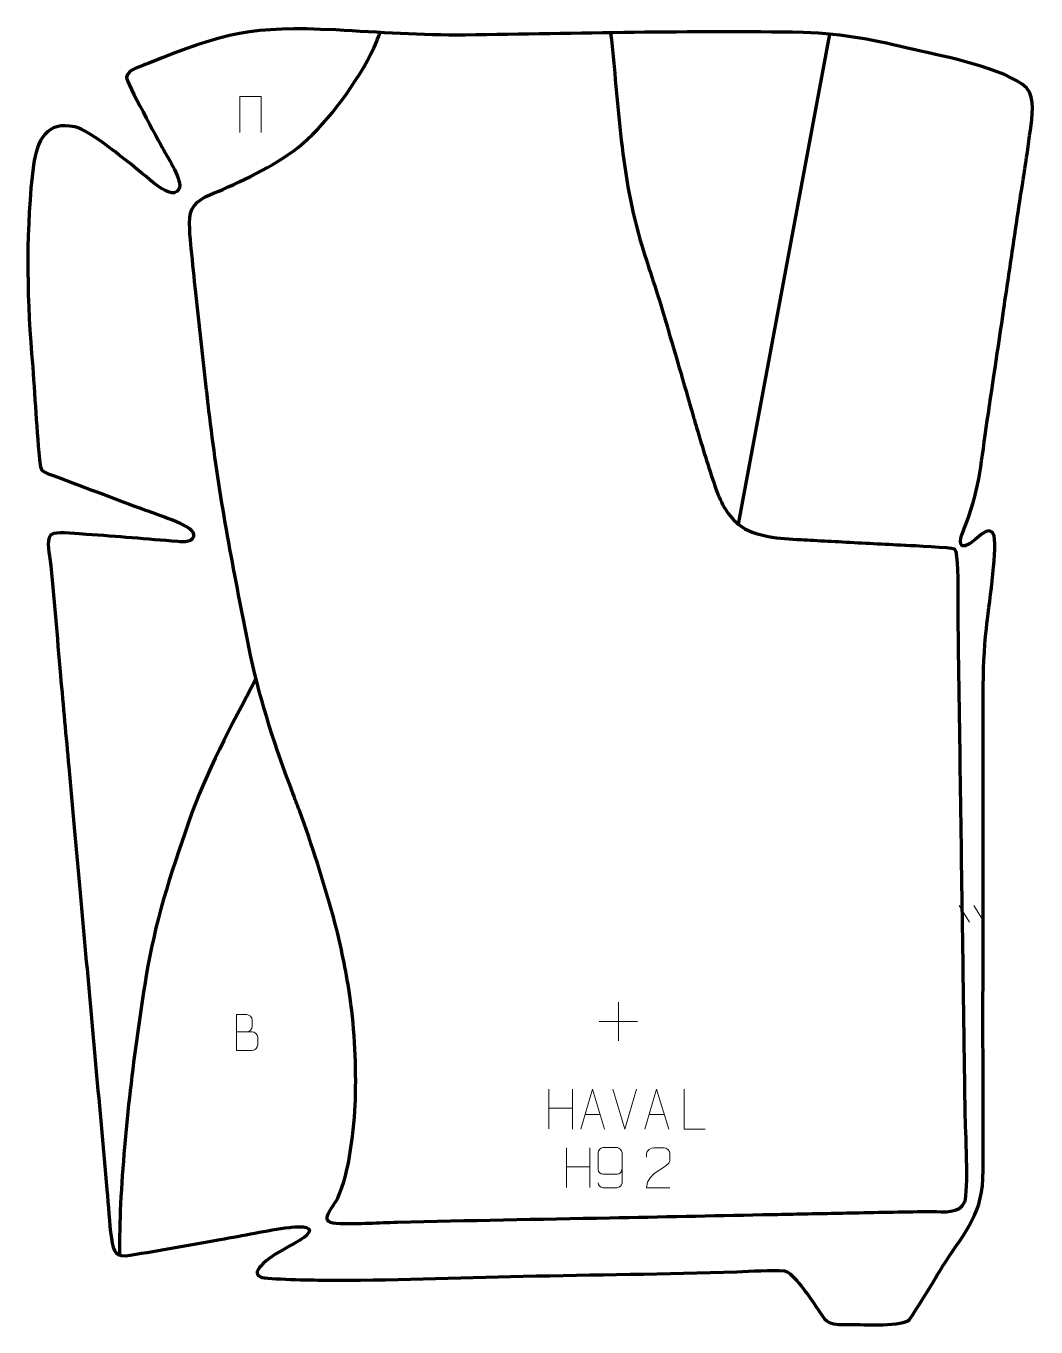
# Model space of a CAD drawing. Header units: millimetres. Extents: x 1481 to 2111, y 102 to 914.
import ezdxf

# ---------------------------------------------------------------- set-up
doc = ezdxf.new("R2010")
doc.units = ezdxf.units.MM
doc.header["$MEASUREMENT"] = 0
doc.layers.add('layer 2', color=7, linetype='Continuous')
doc.layers.add('layer 3', color=7, linetype='Continuous')

msp = doc.modelspace()

# ---------------------------------------------------------------- linework, layer by layer
at = {"layer": 'layer 2', "color": 142, "lineweight": 158}
for points, knots in [([(1845.6819, 909.7323), (1850.7129, 865.3785), (1851.967, 820.0722), (1865.1447, 777.1096), (1865.1447, 777.1096), (1869.7703, 762.0289), (1874.8901, 747.3777), (1879.3599, 732.1644), (1879.3599, 732.1644), (1885.3676, 711.7169), (1891.2934, 691.2457), (1897.2188, 670.7743), (1897.2188, 670.7743), (1897.9269, 668.3281), (1898.6365, 665.8824), (1899.3472, 663.4371), (1899.3472, 663.4371), (1902.9028, 651.2082), (1906.6065, 639.0605), (1910.7949, 627.0309), (1910.7949, 627.0309), (1914.0447, 617.7338), (1917.7537, 609.6705), (1925.3413, 603.0914), (1925.3413, 603.0914), (1935.9495, 594.9163), (1951.4762, 594.2428), (1964.3443, 593.5265), (1964.3443, 593.5265), (1967.0085, 593.3766), (1969.6742, 593.2498), (1972.3389, 593.1085), (1972.3389, 593.1085), (1978.3526, 592.7836), (1984.3683, 592.511), (1990.3819, 592.1807), (1990.3819, 592.1807), (2003.3597, 591.4504), (2016.3389, 590.7473), (2029.3224, 590.1242), (2029.3224, 590.1242), (2029.3224, 590.1242), (2030.2743, 590.0785), (2030.2743, 590.0785), (2030.2743, 590.0785), (2033.8754, 589.9063), (2058.2908, 588.8452), (2060.2992, 587.7211), (2060.2992, 587.7211), (2062.8607, 585.4342), (2062.3975, 564.1746), (2062.3818, 559.7229), (2062.3818, 559.7229), (2062.4499, 551.3876), (2062.4453, 543.0545), (2062.5533, 534.719), (2062.5533, 534.719), (2063.5535, 464.848), (2064.5542, 394.9769), (2065.5549, 325.1059), (2065.5549, 325.1059), (2065.7324, 312.7196), (2065.9097, 300.3334), (2066.0871, 287.9472), (2066.0871, 287.9472), (2066.3373, 270.4794), (2066.5874, 253.0117), (2066.8376, 235.5439), (2066.8376, 235.5439), (2067.0191, 225.7028), (2069.0333, 186.612), (2066.5881, 180.1058), (2066.5881, 180.1058), (2063.6268, 172.2258), (2053.4249, 173.9116), (2046.4727, 173.8756), (2046.4727, 173.8756), (2030.2229, 173.7913), (2013.9311, 173.4194), (1997.6825, 173.0871), (1997.6825, 173.0871), (1984.9677, 172.8272), (1972.253, 172.5672), (1959.5382, 172.3073), (1959.5382, 172.3073), (1953.1809, 172.1773), (1946.8235, 172.0474), (1940.4661, 171.9174), (1940.4661, 171.9174), (1908.6793, 171.2676), (1876.8924, 170.6178), (1845.1055, 169.968), (1845.1055, 169.968), (1800.9507, 169.0652), (1756.6974, 168.3649), (1712.5589, 167.2546), (1712.5589, 167.2546), (1700.619, 166.9543), (1688.784, 166.1669), (1676.8239, 166.438), (1676.8239, 166.438), (1661.8858, 166.8224), (1671.0796, 173.8952), (1675.3414, 182.6941), (1675.3414, 182.6941), (1682.8543, 198.2052), (1685.5889, 226.3957), (1686.3112, 243.8057), (1686.3112, 243.8057), (1686.9956, 264.4787), (1685.8794, 286.8688), (1683.0649, 307.3723), (1683.0649, 307.3723), (1682.7948, 309.3149), (1682.505, 311.2502), (1682.2045, 313.1883), (1682.2045, 313.1883), (1679.8326, 327.7119), (1676.856, 341.9527), (1673.1074, 356.1848), (1673.1074, 356.1848), (1673.1074, 356.1848), (1672.8598, 357.114), (1672.8598, 357.114), (1672.8598, 357.114), (1672.8598, 357.114), (1672.5878, 358.0999), (1672.5878, 358.0999), (1672.5878, 358.0999), (1666.3656, 380.5221), (1659.3442, 402.5821), (1651.3346, 424.4312), (1651.3346, 424.4312), (1650.0033, 428.0298), (1648.6503, 431.6185), (1647.2827, 435.2034), (1647.2827, 435.2034), (1636.5839, 463.1681), (1627.5131, 491.1253), (1621.0031, 520.3791), (1621.0031, 520.3791), (1619.2967, 528.8197), (1617.7514, 537.2935), (1616.0809, 545.7419), (1616.0809, 545.7419), (1616.0809, 545.7419), (1615.89, 546.6887), (1615.89, 546.6887), (1615.89, 546.6887), (1607.0645, 590.3757), (1599.423, 633.8782), (1594.4082, 678.1881), (1594.4082, 678.1881), (1594.0848, 681.0585), (1593.7688, 683.9296), (1593.4563, 686.8012), (1593.4563, 686.8012), (1591.2548, 707.0787), (1588.8378, 727.3309), (1586.6876, 747.6145), (1586.6876, 747.6145), (1585.7195, 756.8133), (1584.783, 766.014), (1583.8874, 775.2201), (1583.8874, 775.2201), (1583.3215, 781.0619), (1581.6498, 794.4071), (1584.1491, 799.5869), (1584.1491, 799.5869), (1587.5334, 806.6005), (1596.9053, 809.3602), (1603.5966, 812.1848), (1603.5966, 812.1848), (1621.365, 820.0123), (1642.2419, 830.2573), (1656.5241, 843.4407), (1656.5241, 843.4407), (1672.7045, 858.778), (1691.0418, 884.0742), (1699.6801, 904.6513), (1699.6801, 904.6513), (1700.4188, 906.4359), (1701.0997, 908.2133), (1701.7669, 910.0252)], [0, 0, 0, 0, 0.0212766, 0.0212766, 0.0212766, 0.0212766, 0.04255319, 0.04255319, 0.04255319, 0.04255319, 0.06382979, 0.06382979, 0.06382979, 0.06382979, 0.08510638, 0.08510638, 0.08510638, 0.08510638, 0.10638298, 0.10638298, 0.10638298, 0.10638298, 0.12765957, 0.12765957, 0.12765957, 0.12765957, 0.14893617, 0.14893617, 0.14893617, 0.14893617, 0.17021277, 0.17021277, 0.17021277, 0.17021277, 0.19148936, 0.19148936, 0.19148936, 0.19148936, 0.21276596, 0.21276596, 0.21276596, 0.21276596, 0.23404255, 0.23404255, 0.23404255, 0.23404255, 0.25531915, 0.25531915, 0.25531915, 0.25531915, 0.27659574, 0.27659574, 0.27659574, 0.27659574, 0.29787234, 0.29787234, 0.29787234, 0.29787234, 0.31914894, 0.31914894, 0.31914894, 0.31914894, 0.34042553, 0.34042553, 0.34042553, 0.34042553, 0.36170213, 0.36170213, 0.36170213, 0.36170213, 0.38297872, 0.38297872, 0.38297872, 0.38297872, 0.40425532, 0.40425532, 0.40425532, 0.40425532, 0.42553191, 0.42553191, 0.42553191, 0.42553191, 0.44680851, 0.44680851, 0.44680851, 0.44680851, 0.46808511, 0.46808511, 0.46808511, 0.46808511, 0.4893617, 0.4893617, 0.4893617, 0.4893617, 0.5106383, 0.5106383, 0.5106383, 0.5106383, 0.53191489, 0.53191489, 0.53191489, 0.53191489, 0.55319149, 0.55319149, 0.55319149, 0.55319149, 0.57446809, 0.57446809, 0.57446809, 0.57446809, 0.59574468, 0.59574468, 0.59574468, 0.59574468, 0.61702128, 0.61702128, 0.61702128, 0.61702128, 0.63829787, 0.63829787, 0.63829787, 0.63829787, 0.65957447, 0.65957447, 0.65957447, 0.65957447, 0.68085106, 0.68085106, 0.68085106, 0.68085106, 0.70212766, 0.70212766, 0.70212766, 0.70212766, 0.72340426, 0.72340426, 0.72340426, 0.72340426, 0.74468085, 0.74468085, 0.74468085, 0.74468085, 0.76595745, 0.76595745, 0.76595745, 0.76595745, 0.78723404, 0.78723404, 0.78723404, 0.78723404, 0.80851064, 0.80851064, 0.80851064, 0.80851064, 0.82978723, 0.82978723, 0.82978723, 0.82978723, 0.85106383, 0.85106383, 0.85106383, 0.85106383, 0.87234043, 0.87234043, 0.87234043, 0.87234043, 0.89361702, 0.89361702, 0.89361702, 0.89361702, 0.91489362, 0.91489362, 0.91489362, 0.91489362, 0.93617021, 0.93617021, 0.93617021, 0.93617021, 0.95744681, 0.95744681, 0.95744681, 0.95744681, 1, 1, 1, 1]), ([(1624.1656, 506.6147), (1608.1976, 476.1798), (1593.5306, 449.6022), (1582.1254, 416.8457), (1582.1254, 416.8457), (1570.7291, 384.1144), (1561.0472, 354.4115), (1555.4806, 319.9966), (1555.4806, 319.9966), (1548.0109, 273.3706), (1542.2089, 226.0836), (1539.7241, 178.9161), (1539.7241, 178.9161), (1539.1632, 168.1494), (1539.1686, 157.3418), (1538.9838, 146.5626)], [0, 0, 0, 0, 0.2, 0.2, 0.2, 0.2, 0.4, 0.4, 0.4, 0.4, 0.6, 0.6, 0.6, 0.6, 1, 1, 1, 1])]:
    msp.add_open_spline(points, degree=3, knots=knots, dxfattribs=at)
msp.add_open_spline([(1982.3622, 909.1471), (1982.3622, 909.1471), (1925.2946, 603.1599), (1925.2946, 603.1599)], degree=3, dxfattribs=at)
at = {"layer": 'layer 3', "color": 242, "lineweight": 158}
msp.add_open_spline([(1674.1162, 911.7128), (1701.5168, 910.249), (1727.4051, 908.1988), (1754.9778, 908.5449), (1754.9778, 908.5449), (1825.1765, 909.4484), (1895.6732, 911.4351), (1965.8552, 910.1219), (1965.8552, 910.1219), (1992.2941, 909.3647), (2010.3761, 905.1946), (2035.7853, 899.2996), (2035.7853, 899.2996), (2053.5018, 895.2962), (2092.5191, 887.6586), (2105.2146, 875.5627), (2105.2146, 875.5627), (2111.2277, 869.1747), (2108.6751, 857.1117), (2107.712, 849.1513), (2107.712, 849.1513), (2105.4932, 831.0431), (2102.2565, 812.5696), (2099.5733, 794.4509), (2099.5733, 794.4509), (2097.7095, 781.8657), (2095.8458, 769.2806), (2093.982, 756.6953), (2093.982, 756.6953), (2093.0502, 750.4027), (2092.1182, 744.1102), (2091.1864, 737.8176), (2091.1864, 737.8176), (2087.5055, 712.9618), (2083.8245, 688.1061), (2080.1436, 663.2503), (2080.1436, 663.2503), (2076.776, 639.2704), (2075.5944, 623.5196), (2066.3915, 600.4448), (2066.3915, 600.4448), (2064.8628, 596.543), (2060.7823, 585.7731), (2069.67, 590.9206), (2069.67, 590.9206), (2073.1527, 592.9376), (2082.7252, 604.2026), (2085.1621, 596.0041), (2085.1621, 596.0041), (2086.8272, 584.8954), (2081.6433, 551.23), (2080.2342, 538.208), (2080.2342, 538.208), (2077.4015, 512.0298), (2078.3392, 483.0731), (2078.318, 456.6128), (2078.318, 456.6128), (2078.2973, 439.1518), (2078.2731, 421.6908), (2078.2538, 404.2298), (2078.2538, 404.2298), (2078.2469, 397.8803), (2078.2399, 391.5308), (2078.233, 385.1813), (2078.233, 385.1813), (2078.1985, 353.7514), (2078.1642, 322.3214), (2078.1298, 290.8915), (2078.1298, 290.8915), (2078.1064, 258.8776), (2078.6613, 226.4898), (2078.0689, 194.5258), (2078.0689, 194.5258), (2077.3996, 171.1534), (2064.3346, 158.1761), (2052.724, 139.4915), (2052.724, 139.4915), (2049.7058, 134.5918), (2033.8665, 108.0053), (2031.6412, 106.0468), (2031.6412, 106.0468), (2024.5731, 102.0082), (2001.4405, 103.8184), (1992.1767, 103.5769), (1992.1767, 103.5769), (1980.0219, 103.3429), (1980.4412, 105.4034), (1973.5938, 115.2058), (1973.5938, 115.2058), (1970.3091, 119.9078), (1959.5949, 136.2911), (1954.227, 136.978), (1954.227, 136.978), (1945.8107, 137.9105), (1933.3847, 136.7118), (1924.4929, 136.4379), (1924.4929, 136.4379), (1880.0667, 135.0787), (1835.4905, 134.6152), (1791.0355, 133.7099), (1791.0355, 133.7099), (1749.6376, 132.8435), (1707.5513, 130.8964), (1666.2177, 131.2543), (1666.2177, 131.2543), (1659.8152, 131.3376), (1631.3068, 131.7169), (1627.0373, 133.2585), (1627.0373, 133.2585), (1623.5503, 134.9679), (1625.2028, 137.5877), (1627.1909, 139.9613), (1627.1909, 139.9613), (1635.2466, 149.1367), (1652.4371, 154.9098), (1656.523, 159.8547), (1656.523, 159.8547), (1661.6601, 166.0721), (1647.6308, 164.5186), (1645.1198, 164.1953), (1645.1198, 164.1953), (1630.9038, 162.3225), (1616.1754, 159.0937), (1601.9372, 156.6233), (1601.9372, 156.6233), (1583.2907, 153.3871), (1564.4177, 149.8102), (1545.7622, 146.8489), (1545.7622, 146.8489), (1536.4573, 145.3718), (1535.4285, 148.5785), (1534.013, 157.4826), (1534.013, 157.4826), (1532.5447, 167.1247), (1532.1067, 178.0518), (1531.2136, 187.9193), (1531.2136, 187.9193), (1526.6324, 238.5344), (1522.0612, 289.1503), (1517.4854, 339.7658), (1517.4854, 339.7658), (1516.3415, 352.4195), (1515.1976, 365.0733), (1514.0537, 377.727), (1514.0537, 377.727), (1512.9671, 389.748), (1511.8803, 401.7691), (1510.7937, 413.7901), (1510.7937, 413.7901), (1509.6497, 426.4439), (1508.5058, 439.0976), (1507.3619, 451.7513), (1507.3619, 451.7513), (1505.6461, 470.732), (1503.9302, 489.7126), (1502.2144, 508.6932), (1502.2144, 508.6932), (1500.037, 532.8734), (1498.3902, 557.6848), (1495.6043, 581.7357), (1495.6043, 581.7357), (1495.1376, 585.7652), (1492.3843, 595.8849), (1497.9433, 597.4052), (1497.9433, 597.4052), (1501.5241, 598.3845), (1513.8351, 597.0116), (1518.487, 596.7434), (1518.487, 596.7434), (1537.5336, 595.614), (1556.3884, 593.8452), (1575.3892, 592.3203), (1575.3892, 592.3203), (1578.8533, 592.0423), (1585.9855, 591.6209), (1585.2183, 597.0495), (1585.2183, 597.0495), (1584.3949, 602.8761), (1561.2623, 609.7102), (1555.3743, 611.8956), (1555.3743, 611.8956), (1535.0805, 619.4315), (1514.8509, 627.1286), (1494.56, 634.6821), (1494.56, 634.6821), (1489.2899, 636.6441), (1489.6795, 638.1425), (1489.1075, 643.8515), (1489.1075, 643.8515), (1487.0376, 665.6786), (1486.048, 687.746), (1484.1919, 709.6726), (1484.1919, 709.6726), (1481.0618, 748.1512), (1480.6969, 788.9896), (1485.2953, 827.3455), (1485.2953, 827.3455), (1487.6868, 842.4785), (1493.3325, 855.3785), (1511.3929, 851.146), (1511.3929, 851.146), (1520.8348, 848.3967), (1535.67, 836.1048), (1543.8916, 829.7154), (1543.8916, 829.7154), (1550.2423, 824.78), (1556.3767, 819.3727), (1562.6676, 814.5295), (1562.6676, 814.5295), (1565.8045, 812.1746), (1573.3111, 807.0719), (1576.1693, 812.3241), (1576.1693, 812.3241), (1578.8151, 817.1857), (1569.2095, 831.9317), (1566.5544, 836.8899), (1566.5544, 836.8899), (1563.3955, 842.7495), (1543.2381, 879.0044), (1543.5156, 882.105), (1543.5156, 882.105), (1543.9534, 886.9955), (1552.7956, 889.0948), (1556.8632, 890.7364), (1556.8632, 890.7364), (1605.4158, 910.3322), (1621.3411, 914.1771), (1674.1162, 911.7128)], degree=3, knots=[0, 0, 0, 0, 0.01724138, 0.01724138, 0.01724138, 0.01724138, 0.03448276, 0.03448276, 0.03448276, 0.03448276, 0.05172414, 0.05172414, 0.05172414, 0.05172414, 0.06896552, 0.06896552, 0.06896552, 0.06896552, 0.0862069, 0.0862069, 0.0862069, 0.0862069, 0.10344828, 0.10344828, 0.10344828, 0.10344828, 0.12068966, 0.12068966, 0.12068966, 0.12068966, 0.13793103, 0.13793103, 0.13793103, 0.13793103, 0.15517241, 0.15517241, 0.15517241, 0.15517241, 0.17241379, 0.17241379, 0.17241379, 0.17241379, 0.18965517, 0.18965517, 0.18965517, 0.18965517, 0.20689655, 0.20689655, 0.20689655, 0.20689655, 0.22413793, 0.22413793, 0.22413793, 0.22413793, 0.24137931, 0.24137931, 0.24137931, 0.24137931, 0.25862069, 0.25862069, 0.25862069, 0.25862069, 0.27586207, 0.27586207, 0.27586207, 0.27586207, 0.29310345, 0.29310345, 0.29310345, 0.29310345, 0.31034483, 0.31034483, 0.31034483, 0.31034483, 0.32758621, 0.32758621, 0.32758621, 0.32758621, 0.34482759, 0.34482759, 0.34482759, 0.34482759, 0.36206897, 0.36206897, 0.36206897, 0.36206897, 0.37931034, 0.37931034, 0.37931034, 0.37931034, 0.39655172, 0.39655172, 0.39655172, 0.39655172, 0.4137931, 0.4137931, 0.4137931, 0.4137931, 0.43103448, 0.43103448, 0.43103448, 0.43103448, 0.44827586, 0.44827586, 0.44827586, 0.44827586, 0.46551724, 0.46551724, 0.46551724, 0.46551724, 0.48275862, 0.48275862, 0.48275862, 0.48275862, 0.5, 0.5, 0.5, 0.5, 0.51724138, 0.51724138, 0.51724138, 0.51724138, 0.53448276, 0.53448276, 0.53448276, 0.53448276, 0.55172414, 0.55172414, 0.55172414, 0.55172414, 0.56896552, 0.56896552, 0.56896552, 0.56896552, 0.5862069, 0.5862069, 0.5862069, 0.5862069, 0.60344828, 0.60344828, 0.60344828, 0.60344828, 0.62068966, 0.62068966, 0.62068966, 0.62068966, 0.63793103, 0.63793103, 0.63793103, 0.63793103, 0.65517241, 0.65517241, 0.65517241, 0.65517241, 0.67241379, 0.67241379, 0.67241379, 0.67241379, 0.68965517, 0.68965517, 0.68965517, 0.68965517, 0.70689655, 0.70689655, 0.70689655, 0.70689655, 0.72413793, 0.72413793, 0.72413793, 0.72413793, 0.74137931, 0.74137931, 0.74137931, 0.74137931, 0.75862069, 0.75862069, 0.75862069, 0.75862069, 0.77586207, 0.77586207, 0.77586207, 0.77586207, 0.79310345, 0.79310345, 0.79310345, 0.79310345, 0.81034483, 0.81034483, 0.81034483, 0.81034483, 0.82758621, 0.82758621, 0.82758621, 0.82758621, 0.84482759, 0.84482759, 0.84482759, 0.84482759, 0.86206897, 0.86206897, 0.86206897, 0.86206897, 0.87931034, 0.87931034, 0.87931034, 0.87931034, 0.89655172, 0.89655172, 0.89655172, 0.89655172, 0.9137931, 0.9137931, 0.9137931, 0.9137931, 0.93103448, 0.93103448, 0.93103448, 0.93103448, 0.94827586, 0.94827586, 0.94827586, 0.94827586, 0.96551724, 0.96551724, 0.96551724, 0.96551724, 1, 1, 1, 1], dxfattribs=at)
at = {"layer": 'layer 3', "color": 250, "lineweight": 9}
for points, knots in [([(1614.2808, 847.7435), (1614.2808, 847.7435), (1614.2808, 870.0938), (1614.2808, 870.0938), (1614.2808, 870.0938), (1614.2808, 870.0938), (1627.3991, 870.0938), (1627.3991, 870.0938), (1627.3991, 870.0938), (1627.3991, 870.0938), (1627.3991, 847.7435), (1627.3991, 847.7435)], [0, 0, 0, 0, 0.25, 0.25, 0.25, 0.25, 0.5, 0.5, 0.5, 0.5, 1, 1, 1, 1]), ([(1612.0736, 286.2829), (1615.3326, 286.2833), (1618.592, 286.2833), (1621.8517, 286.2829), (1621.8517, 286.2829), (1623.621, 286.2674), (1625.3439, 284.7124), (1625.3439, 282.8766), (1625.3439, 282.8766), (1625.3436, 281.8658), (1625.3436, 279.1345), (1625.3439, 278.1234), (1625.3439, 278.1234), (1625.3598, 276.4593), (1623.9785, 274.6555), (1621.8991, 274.6707), (1621.8991, 274.6707), (1618.6391, 274.671), (1615.3794, 274.671), (1612.1201, 274.6707), (1612.1201, 274.6707), (1612.1201, 282.1211), (1612.1201, 289.5712), (1612.1201, 297.021), (1612.1201, 297.021), (1614.2462, 297.021), (1616.3726, 297.021), (1618.4991, 297.021), (1618.4991, 297.021), (1620.0046, 297.0368), (1621.8826, 295.3256), (1621.8985, 293.5679), (1621.8985, 293.5679), (1621.8981, 291.7173), (1621.8981, 291.5866), (1621.8985, 289.7357), (1621.8985, 289.7357), (1621.9139, 287.8851), (1620.253, 286.2674), (1618.4526, 286.2829)], [0, 0, 0, 0, 0.09090909, 0.09090909, 0.09090909, 0.09090909, 0.18181818, 0.18181818, 0.18181818, 0.18181818, 0.27272727, 0.27272727, 0.27272727, 0.27272727, 0.36363636, 0.36363636, 0.36363636, 0.36363636, 0.45454545, 0.45454545, 0.45454545, 0.45454545, 0.54545455, 0.54545455, 0.54545455, 0.54545455, 0.63636364, 0.63636364, 0.63636364, 0.63636364, 0.72727273, 0.72727273, 0.72727273, 0.72727273, 0.81818182, 0.81818182, 0.81818182, 0.81818182, 1, 1, 1, 1]), ([(1826.9937, 225.5054), (1826.9937, 225.5054), (1834.3647, 250.4589), (1834.3647, 250.4589), (1834.3647, 250.4589), (1834.3647, 250.4589), (1841.9346, 225.5054), (1841.9346, 225.5054)], [0, 0, 0, 0, 0.33333333, 0.33333333, 0.33333333, 0.33333333, 1, 1, 1, 1]), ([(1866.9937, 225.5054), (1866.9937, 225.5054), (1874.3647, 250.4589), (1874.3647, 250.4589), (1874.3647, 250.4589), (1874.3647, 250.4589), (1881.9346, 225.5054), (1881.9346, 225.5054)], [0, 0, 0, 0, 0.33333333, 0.33333333, 0.33333333, 0.33333333, 1, 1, 1, 1]), ([(1904.6242, 225.5053), (1904.6242, 225.5053), (1891.6751, 225.5053), (1891.6751, 225.5053), (1891.6751, 225.5053), (1891.6751, 225.5053), (1891.6751, 250.4589), (1891.6751, 250.4589)], [0, 0, 0, 0, 0.33333333, 0.33333333, 0.33333333, 0.33333333, 1, 1, 1, 1]), ([(1837.915, 191.9215), (1837.9391, 190.582), (1839.2953, 188.9287), (1840.8672, 188.9631), (1840.8672, 188.9631), (1843.852, 188.9634), (1846.8372, 188.9634), (1849.8226, 188.9631), (1849.8226, 188.9631), (1851.0417, 188.9481), (1852.7699, 190.3857), (1852.7749, 191.9215), (1852.7749, 191.9215), (1852.7746, 198.2819), (1852.7746, 204.6427), (1852.7749, 211.0035), (1852.7749, 211.0035), (1852.7702, 212.1664), (1851.0417, 213.9375), (1849.8226, 213.9619), (1849.8226, 213.9619), (1846.8372, 213.9616), (1843.852, 213.9616), (1840.8672, 213.9619), (1840.8672, 213.9619), (1839.5891, 213.9181), (1837.9194, 212.3036), (1837.915, 211.0035), (1837.915, 211.0035), (1837.915, 207.4201), (1837.915, 203.8371), (1837.915, 200.2543), (1837.915, 200.2543), (1837.9535, 198.7761), (1839.5362, 197.3432), (1840.8672, 197.3453), (1840.8672, 197.3453), (1843.852, 197.345), (1846.8372, 197.345), (1849.8226, 197.3453), (1849.8226, 197.3453), (1851.1521, 197.3403), (1852.7951, 198.8475), (1852.7534, 200.2761)], [0, 0, 0, 0, 0.08333333, 0.08333333, 0.08333333, 0.08333333, 0.16666667, 0.16666667, 0.16666667, 0.16666667, 0.25, 0.25, 0.25, 0.25, 0.33333333, 0.33333333, 0.33333333, 0.33333333, 0.41666667, 0.41666667, 0.41666667, 0.41666667, 0.5, 0.5, 0.5, 0.5, 0.58333333, 0.58333333, 0.58333333, 0.58333333, 0.66666667, 0.66666667, 0.66666667, 0.66666667, 0.75, 0.75, 0.75, 0.75, 0.83333333, 0.83333333, 0.83333333, 0.83333333, 1, 1, 1, 1]), ([(1882.7164, 188.9751), (1877.802, 188.9754), (1872.8876, 188.9754), (1867.9735, 188.9751), (1867.9735, 188.9751), (1867.9735, 198.9074), (1882.6245, 201.5486), (1882.7164, 205.8589), (1882.7164, 205.8589), (1882.7161, 207.283), (1882.7161, 208.7067), (1882.7164, 210.13), (1882.7164, 210.13), (1882.6995, 212.2071), (1880.5767, 213.9319), (1878.9057, 213.9492), (1878.9057, 213.9492), (1876.8325, 213.9488), (1874.7596, 213.9488), (1872.6872, 213.9492), (1872.6872, 213.9492), (1870.8651, 213.9657), (1868.0404, 212.1736), (1867.9735, 210.08), (1867.9735, 210.08), (1867.9735, 210.08), (1867.9735, 208.0252), (1867.9735, 208.0252)], [0, 0, 0, 0, 0.125, 0.125, 0.125, 0.125, 0.25, 0.25, 0.25, 0.25, 0.375, 0.375, 0.375, 0.375, 0.5, 0.5, 0.5, 0.5, 0.625, 0.625, 0.625, 0.625, 0.75, 0.75, 0.75, 0.75, 1, 1, 1, 1])]:
    msp.add_open_spline(points, degree=3, knots=knots, dxfattribs=at)
for points in [[(2063.2989, 365.2339), (2063.2989, 365.2339), (2069.6786, 354.6335), (2069.6786, 354.6335)], [(2072.4471, 365.2339), (2072.4471, 365.2339), (2078.8268, 354.6335), (2078.8268, 354.6335)], [(1850.4983, 304.6991), (1850.4983, 304.6991), (1850.4983, 280.7212), (1850.4983, 280.7212)], [(1838.5094, 292.7101), (1838.5094, 292.7101), (1862.4873, 292.7101), (1862.4873, 292.7101)], [(1807.1425, 250.4589), (1807.1425, 250.4589), (1807.1425, 225.6814), (1807.1425, 225.6814)], [(1821.7858, 250.4589), (1821.7858, 250.4589), (1821.7858, 225.5054), (1821.7858, 225.5054)], [(1854.4642, 225.5053), (1854.4642, 225.5053), (1847.1424, 250.4589), (1847.1424, 250.4589)], [(1861.7861, 250.4589), (1861.7861, 250.4589), (1854.4643, 225.5053), (1854.4643, 225.5053)], [(1807.1425, 238.5766), (1807.1425, 238.5766), (1821.7858, 238.577), (1821.7858, 238.577)], [(1829.7163, 234.7548), (1829.7163, 234.7548), (1839.212, 234.7548), (1839.212, 234.7548)], [(1869.7163, 234.7548), (1869.7163, 234.7548), (1879.212, 234.7548), (1879.212, 234.7548)], [(1818.0232, 213.939), (1818.0232, 213.939), (1818.0232, 189.1615), (1818.0232, 189.1615)], [(1832.6665, 213.939), (1832.6665, 213.939), (1832.6665, 188.9855), (1832.6665, 188.9855)], [(1818.0232, 202.0567), (1818.0232, 202.0567), (1832.6665, 202.0571), (1832.6665, 202.0571)]]:
    msp.add_open_spline(points, degree=3, dxfattribs=at)

doc.saveas('drawing.dxf')
